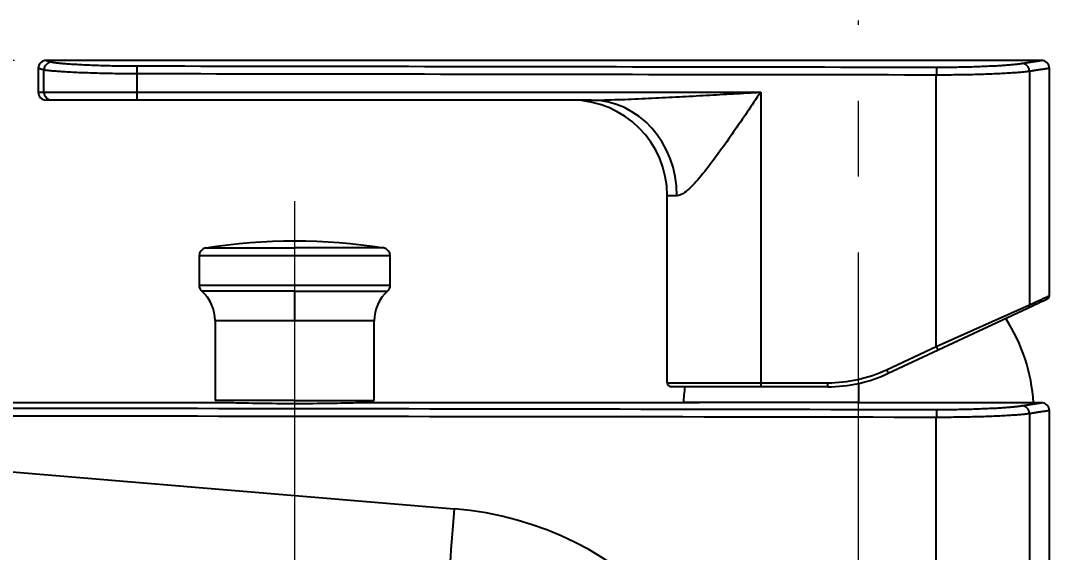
# Model space of a CAD drawing. Extents: x 0 to 1354, y 0 to 992.
# Drawn here: x 740.4 to 869.7, y 434.8 to 501.6 of the extents above; entities that cross this region are included whole.
import ezdxf

# ---------------------------------------------------------------- set-up
doc = ezdxf.new("R2010")
doc.units = 0
doc.header["$LTSCALE"] = 6
doc.header["$MEASUREMENT"] = 0
doc.header["$PDMODE"] = 3
doc.header["$PDSIZE"] = -10
doc.linetypes.add('CENTER2', pattern=[28.575, 19.05, -3.175, 3.175, -3.175])
doc.layers.get('0').update_dxf_attribs({"linetype": 'CONTINUOUS'})
doc.layers.get('DEFPOINTS').update_dxf_attribs({"linetype": 'CONTINUOUS'})
doc.layers.add('Cneter', color=1, linetype='CENTER2', lineweight=13)
doc.styles.add('Daelim Dimension', font='')
doc.styles.get('Daelim Dimension').set_extended_font_data('나눔고딕')
doc.dimstyles.new('DEFAULT', dxfattribs={"dimscale": 2, "dimtxt": 2, "dimasz": 2, "dimexe": 0, "dimexo": 2, "dimgap": 1, "dimtad": 1, "dimdec": 1, "dimzin": 9, "dimdsep": 46, "dimtxsty": 'Daelim Dimension', "dimcen": 0.5, "dimclrd": 252, "dimclre": 252, "dimclrt": 3, "dimadec": 1, "dimazin": 0, "dimtfac": 1, "dimtdec": 1, "dimtix": 1, "dimtmove": 0, "dimatfit": 3, "dimfxl": 1, "dimtolj": 1, "dimtzin": 1, "dimlwd": 9, "dimlwe": 9, "dimarcsym": 0})

# ---------------------------------------------------------------- blocks, each defined once
blk = doc.blocks.new('*D0')
at = {"color": 5, "lineweight": 9, "ltscale": 0.5, "transparency": 16777216}
for p, q in [((739.67, 496.61), (657.77, 496.61)), ((657.77, 492.61), (657.77, 339.62)), ((818.17, 335.62), (657.77, 335.62))]:
    blk.add_line(p, q, dxfattribs=at)
at = {"color": 5, "ltscale": 0.5, "transparency": 16777216}
for points in [[(657.1, 492.61), (658.44, 492.61), (657.77, 496.61)], [(657.1, 339.62), (658.44, 339.62), (657.77, 335.62)]]:
    blk.add_solid(points, dxfattribs=at)
at = {"layer": 'DEFPOINTS', "color": 0, "ltscale": 0.5, "transparency": 16777216}
for p in [(743.67, 496.61), (657.77, 335.62), (822.17, 335.62)]:
    blk.add_point(p, dxfattribs=at)
at = {"color": 7, "ltscale": 0.5, "transparency": 16777216, "insert": (650.33, 416.12), "char_height": 10, "attachment_point": 5, "rotation": 90, "style": 'Daelim Dimension'}
blk.add_mtext('\\A1;161', dxfattribs=at)

msp = doc.modelspace()

# ---------------------------------------------------------------- linework, layer by layer
for p, q in [((743.38, 492.62), (743.38, 495.41)), ((867.17, 495.24), (867.17, 465.9)), ((755.03, 494.92), (755.03, 492.62)), ((855.46, 460.67), (855.46, 494.77)), ((743.38, 492.62), (755.03, 492.62)), ((755.03, 492.62), (833.41, 492.62)), ((833.41, 492.62), (833.41, 456.12)), ((755.05, 491.62), (744.38, 491.62)), ((812.1, 491.62), (755.05, 491.62)), ((821.67, 456.12), (821.67, 479.62)), ((822.88, 479.62), (821.67, 479.62)), ((763.72, 473.05), (774.87, 473.05)), ((786.03, 473.05), (774.87, 473.05)), ((762.87, 472.06), (762.87, 468.38)), ((786.87, 472.06), (762.87, 472.06)), ((786.87, 468.38), (786.87, 472.06)), ((762.87, 468.38), (786.87, 468.38)), ((774.87, 467.64), (763.21, 467.64)), ((774.87, 467.64), (774.87, 463.91)), ((774.87, 467.64), (786.54, 467.64)), ((855.46, 460.67), (867.17, 465.9)), ((866.9, 465.45), (855.69, 460.22)), ((764.87, 463.91), (764.87, 453.91)), ((774.87, 463.91), (764.87, 463.91)), ((784.87, 463.91), (774.87, 463.91)), ((784.87, 453.91), (784.87, 463.91)), ((849.21, 457.76), (855.46, 460.67)), ((855.69, 460.22), (849.43, 457.3)), ((821.67, 456.12), (833.41, 456.12)), ((833.42, 455.62), (822.17, 455.62)), ((833.41, 456.12), (841.81, 456.12)), ((841.82, 455.62), (833.42, 455.62)), ((845.67, 456.03), (845.67, 453.62)), ((774.87, 453.91), (764.87, 453.91)), ((774.87, 453.91), (784.87, 453.91)), ((845.67, 453.62), (823.67, 453.62)), ((825.67, 453.62), (825.67, 453.61)), ((845.67, 453.62), (867.67, 453.62)), ((865.67, 453.61), (865.67, 453.62)), ((855.46, 336.12), (855.46, 451.77)), ((867.17, 452.24), (867.17, 336.12)), ((724.15, 446.18), (794.89, 440.3))]:
    msp.add_line(p, q)
for points in [[(868.63, 496.61), (743.67, 496.61)], [(743.67, 496.61), (743.67, 496.61), (743.67, 496.61), (743.67, 496.61), (743.67, 496.61), (743.67, 496.61), (743.68, 496.61), (743.68, 496.61), (743.68, 496.61), (743.69, 496.61), (743.7, 496.61), (743.7, 496.6), (743.71, 496.6), (743.71, 496.6), (743.72, 496.6), (743.73, 496.6), (743.74, 496.59), (743.75, 496.59), (743.76, 496.59), (743.77, 496.59), (743.78, 496.58), (743.79, 496.58), (743.8, 496.58), (743.82, 496.57), (743.83, 496.57), (743.84, 496.56), (743.86, 496.56), (743.87, 496.55), (743.89, 496.55), (743.91, 496.55), (743.92, 496.54), (743.94, 496.54), (743.96, 496.53), (743.98, 496.53), (743.99, 496.52), (744.01, 496.51), (744.03, 496.51), (744.06, 496.5), (744.08, 496.5), (744.1, 496.49), (744.12, 496.48), (744.14, 496.48), (744.17, 496.47), (744.19, 496.46), (744.22, 496.46), (744.24, 496.45), (744.27, 496.44), (744.29, 496.43), (744.32, 496.43), (744.35, 496.42), (744.38, 496.41)], [(744.38, 496.41), (744.42, 496.4), (744.47, 496.39), (744.53, 496.38), (744.6, 496.36), (744.68, 496.35), (744.77, 496.34), (744.86, 496.33), (744.96, 496.31), (745.07, 496.3), (745.2, 496.29), (745.32, 496.27), (745.46, 496.26), (745.61, 496.25), (745.76, 496.23), (745.92, 496.22), (746.09, 496.21), (746.26, 496.19), (746.44, 496.18), (746.63, 496.17), (746.83, 496.16), (747.03, 496.14), (747.24, 496.13), (747.46, 496.12), (747.68, 496.1), (747.91, 496.09), (748.15, 496.08), (748.39, 496.07), (748.64, 496.06), (748.89, 496.05), (749.14, 496.04), (749.41, 496.02), (749.67, 496.01), (749.94, 496.01), (750.22, 496), (750.5, 495.99), (750.79, 495.98), (751.08, 495.97), (751.37, 495.96), (751.66, 495.96), (751.96, 495.95), (752.26, 495.94), (752.56, 495.94), (752.87, 495.93), (753.17, 495.93), (753.48, 495.93), (753.79, 495.92), (754.1, 495.92), (754.42, 495.92), (754.74, 495.92), (755.05, 495.92)], [(855.49, 495.76), (855.77, 495.76), (856.06, 495.76), (856.34, 495.76), (856.62, 495.77), (856.9, 495.77), (857.18, 495.77), (857.46, 495.77), (857.74, 495.78), (858.02, 495.78), (858.29, 495.79), (858.57, 495.79), (858.84, 495.8), (859.11, 495.8), (859.38, 495.81), (859.65, 495.82), (859.91, 495.82), (860.17, 495.83), (860.43, 495.84), (860.68, 495.85), (860.93, 495.86), (861.18, 495.87), (861.42, 495.88), (861.66, 495.89), (861.9, 495.9), (862.13, 495.91), (862.36, 495.92), (862.59, 495.93), (862.81, 495.94), (863.02, 495.95), (863.23, 495.97), (863.43, 495.98), (863.63, 495.99), (863.82, 496), (864.01, 496.02), (864.19, 496.03), (864.37, 496.04), (864.54, 496.06), (864.71, 496.07), (864.87, 496.08), (865.03, 496.1), (865.17, 496.11), (865.32, 496.13), (865.45, 496.14), (865.58, 496.15), (865.7, 496.17), (865.82, 496.18), (865.93, 496.19), (866.03, 496.21), (866.13, 496.22), (866.21, 496.23)], [(866.21, 496.23), (866.31, 496.25), (866.4, 496.26), (866.49, 496.28), (866.58, 496.29), (866.67, 496.3), (866.76, 496.32), (866.84, 496.33), (866.93, 496.34), (867.01, 496.36), (867.08, 496.37), (867.16, 496.38), (867.24, 496.39), (867.31, 496.4), (867.38, 496.42), (867.45, 496.43), (867.52, 496.44), (867.59, 496.45), (867.65, 496.46), (867.71, 496.47), (867.77, 496.48), (867.83, 496.48), (867.89, 496.49), (867.94, 496.5), (867.99, 496.51), (868.04, 496.52), (868.09, 496.53), (868.14, 496.53), (868.18, 496.54), (868.23, 496.55), (868.27, 496.55), (868.3, 496.56), (868.34, 496.56), (868.38, 496.57), (868.41, 496.57), (868.44, 496.58), (868.47, 496.58), (868.5, 496.59), (868.52, 496.59), (868.54, 496.6), (868.57, 496.6), (868.59, 496.6), (868.6, 496.6), (868.62, 496.61), (868.63, 496.61), (868.64, 496.61), (868.65, 496.61), (868.66, 496.61), (868.66, 496.61), (868.67, 496.61), (868.67, 496.61)], [(742.67, 495.63), (742.67, 492.62)], [(743.38, 495.41), (743.36, 495.42), (743.33, 495.43), (743.3, 495.43), (743.27, 495.44), (743.25, 495.45), (743.22, 495.46), (743.2, 495.46), (743.17, 495.47), (743.15, 495.48), (743.13, 495.48), (743.1, 495.49), (743.08, 495.5), (743.06, 495.5), (743.04, 495.51), (743.02, 495.51), (743, 495.52), (742.98, 495.53), (742.96, 495.53), (742.94, 495.54), (742.93, 495.54), (742.91, 495.55), (742.89, 495.55), (742.88, 495.56), (742.86, 495.56), (742.85, 495.56), (742.83, 495.57), (742.82, 495.57), (742.81, 495.58), (742.79, 495.58), (742.78, 495.58), (742.77, 495.59), (742.76, 495.59), (742.75, 495.59), (742.74, 495.59), (742.73, 495.6), (742.72, 495.6), (742.72, 495.6), (742.71, 495.6), (742.7, 495.6), (742.7, 495.61), (742.69, 495.61), (742.69, 495.61), (742.68, 495.61), (742.68, 495.61), (742.67, 495.61), (742.67, 495.61), (742.67, 495.61), (742.67, 495.61), (742.67, 495.61), (742.67, 495.61)], [(755.03, 494.92), (754.69, 494.92), (754.34, 494.92), (754, 494.92), (753.66, 494.93), (753.32, 494.93), (752.98, 494.93), (752.65, 494.94), (752.32, 494.94), (751.99, 494.95), (751.66, 494.95), (751.34, 494.96), (751.02, 494.97), (750.7, 494.97), (750.38, 494.98), (750.07, 494.99), (749.76, 495), (749.46, 495.01), (749.17, 495.02), (748.88, 495.03), (748.59, 495.04), (748.31, 495.05), (748.04, 495.06), (747.77, 495.07), (747.51, 495.08), (747.25, 495.09), (747, 495.11), (746.75, 495.12), (746.51, 495.13), (746.28, 495.14), (746.06, 495.16), (745.85, 495.17), (745.64, 495.18), (745.44, 495.2), (745.25, 495.21), (745.07, 495.22), (744.9, 495.24), (744.73, 495.25), (744.57, 495.26), (744.42, 495.28), (744.28, 495.29), (744.15, 495.3), (744.03, 495.31), (743.91, 495.33), (743.81, 495.34), (743.72, 495.35), (743.63, 495.36), (743.55, 495.38), (743.49, 495.39), (743.43, 495.4), (743.38, 495.41)], [(755.05, 495.92), (757.06, 495.91), (759.07, 495.91), (761.08, 495.91), (763.09, 495.9), (765.1, 495.9), (767.1, 495.9), (769.11, 495.9), (771.12, 495.89), (773.13, 495.89), (775.14, 495.89), (777.15, 495.88), (779.16, 495.88), (781.17, 495.88), (783.17, 495.88), (785.18, 495.87), (787.19, 495.87), (789.2, 495.87), (791.21, 495.86), (793.22, 495.86), (795.23, 495.86), (797.23, 495.85), (799.24, 495.85), (801.25, 495.85), (803.26, 495.84), (805.27, 495.84), (807.28, 495.84), (809.29, 495.84), (811.29, 495.83), (813.3, 495.83), (815.31, 495.83), (817.32, 495.82), (819.33, 495.82), (821.34, 495.82), (823.35, 495.81), (825.36, 495.81), (827.36, 495.81), (829.37, 495.8), (831.38, 495.8), (833.39, 495.8), (835.4, 495.8), (837.41, 495.79), (839.42, 495.79), (841.42, 495.79), (843.43, 495.78), (845.44, 495.78), (847.45, 495.78), (849.46, 495.77), (851.47, 495.77), (853.48, 495.77), (855.49, 495.76)], [(867.17, 495.24), (867.07, 495.22), (866.97, 495.21), (866.85, 495.19), (866.73, 495.18), (866.61, 495.17), (866.47, 495.15), (866.33, 495.14), (866.19, 495.13), (866.03, 495.11), (865.87, 495.1), (865.7, 495.09), (865.52, 495.07), (865.34, 495.06), (865.15, 495.05), (864.96, 495.03), (864.76, 495.02), (864.56, 495.01), (864.35, 494.99), (864.13, 494.98), (863.91, 494.97), (863.68, 494.96), (863.44, 494.94), (863.2, 494.93), (862.96, 494.92), (862.71, 494.91), (862.45, 494.9), (862.2, 494.89), (861.94, 494.88), (861.67, 494.87), (861.4, 494.86), (861.13, 494.85), (860.85, 494.84), (860.57, 494.83), (860.29, 494.83), (860, 494.82), (859.71, 494.81), (859.42, 494.8), (859.12, 494.8), (858.82, 494.79), (858.52, 494.79), (858.22, 494.78), (857.92, 494.78), (857.62, 494.78), (857.31, 494.77), (857.01, 494.77), (856.7, 494.77), (856.39, 494.77), (856.08, 494.77), (855.77, 494.77), (855.46, 494.77)], [(869.67, 495.61), (869.67, 495.61), (869.66, 495.61), (869.66, 495.61), (869.65, 495.61), (869.64, 495.61), (869.63, 495.61), (869.62, 495.61), (869.6, 495.6), (869.58, 495.6), (869.56, 495.6), (869.54, 495.6), (869.52, 495.59), (869.49, 495.59), (869.47, 495.58), (869.44, 495.58), (869.41, 495.58), (869.37, 495.57), (869.34, 495.56), (869.3, 495.56), (869.26, 495.55), (869.22, 495.55), (869.17, 495.54), (869.13, 495.53), (869.08, 495.53), (869.03, 495.52), (868.98, 495.51), (868.93, 495.5), (868.87, 495.49), (868.81, 495.49), (868.75, 495.48), (868.69, 495.47), (868.63, 495.46), (868.57, 495.45), (868.5, 495.44), (868.43, 495.43), (868.36, 495.42), (868.29, 495.41), (868.21, 495.39), (868.13, 495.38), (868.06, 495.37), (867.97, 495.36), (867.89, 495.35), (867.81, 495.33), (867.72, 495.32), (867.63, 495.31), (867.54, 495.29), (867.45, 495.28), (867.36, 495.26), (867.26, 495.25), (867.17, 495.24)], [(869.67, 467.06), (869.67, 495.61)], [(855.46, 494.77), (853.45, 494.77), (851.45, 494.77), (849.44, 494.78), (847.43, 494.78), (845.42, 494.78), (843.41, 494.79), (841.4, 494.79), (839.39, 494.79), (837.39, 494.79), (835.38, 494.8), (833.37, 494.8), (831.36, 494.8), (829.35, 494.81), (827.34, 494.81), (825.33, 494.81), (823.33, 494.82), (821.32, 494.82), (819.31, 494.82), (817.3, 494.83), (815.29, 494.83), (813.28, 494.83), (811.27, 494.84), (809.26, 494.84), (807.26, 494.84), (805.25, 494.84), (803.24, 494.85), (801.23, 494.85), (799.22, 494.85), (797.21, 494.86), (795.2, 494.86), (793.2, 494.86), (791.19, 494.87), (789.18, 494.87), (787.17, 494.87), (785.16, 494.87), (783.15, 494.88), (781.14, 494.88), (779.13, 494.88), (777.13, 494.89), (775.12, 494.89), (773.11, 494.89), (771.1, 494.9), (769.09, 494.9), (767.08, 494.9), (765.07, 494.9), (763.07, 494.91), (761.06, 494.91), (759.05, 494.91), (757.04, 494.92), (755.03, 494.92)], [(742.67, 492.62), (742.67, 492.62), (742.67, 492.62), (742.67, 492.62), (742.67, 492.62), (742.67, 492.62), (742.68, 492.62), (742.68, 492.62), (742.69, 492.62), (742.69, 492.62), (742.7, 492.62), (742.7, 492.62), (742.71, 492.62), (742.72, 492.62), (742.72, 492.62), (742.73, 492.62), (742.74, 492.62), (742.75, 492.62), (742.76, 492.62), (742.77, 492.62), (742.78, 492.62), (742.79, 492.62), (742.81, 492.62), (742.82, 492.62), (742.83, 492.62), (742.85, 492.62), (742.86, 492.62), (742.88, 492.62), (742.89, 492.62), (742.91, 492.62), (742.92, 492.62), (742.94, 492.62), (742.96, 492.62), (742.98, 492.62), (743, 492.62), (743.02, 492.62), (743.04, 492.62), (743.06, 492.62), (743.08, 492.62), (743.1, 492.62), (743.13, 492.62), (743.15, 492.62), (743.17, 492.62), (743.2, 492.62), (743.22, 492.62), (743.25, 492.62), (743.27, 492.62), (743.3, 492.62), (743.33, 492.62), (743.36, 492.62), (743.38, 492.62)], [(812.1, 491.62), (812.52, 491.62), (812.95, 491.62), (813.37, 491.63), (813.79, 491.64), (814.22, 491.65), (814.64, 491.66), (815.07, 491.68), (815.49, 491.69), (815.92, 491.71), (816.34, 491.72), (816.77, 491.74), (817.19, 491.76), (817.62, 491.78), (818.05, 491.79), (818.47, 491.81), (818.9, 491.83), (819.32, 491.85), (819.75, 491.87), (820.18, 491.9), (820.6, 491.92), (821.03, 491.94), (821.46, 491.96), (821.88, 491.98), (822.31, 492), (822.73, 492.03), (823.16, 492.05), (823.59, 492.07), (824.01, 492.09), (824.44, 492.12), (824.87, 492.14), (825.29, 492.16), (825.72, 492.19), (826.15, 492.21), (826.57, 492.23), (827, 492.26), (827.43, 492.28), (827.86, 492.3), (828.28, 492.33), (828.71, 492.35), (829.14, 492.37), (829.56, 492.4), (829.99, 492.42), (830.42, 492.45), (830.84, 492.47), (831.27, 492.49), (831.7, 492.52), (832.12, 492.54), (832.55, 492.57), (832.98, 492.59), (833.41, 492.62)], [(833.41, 492.62), (833.19, 492.3), (832.98, 491.99), (832.76, 491.67), (832.55, 491.36), (832.34, 491.04), (832.13, 490.73), (831.91, 490.42), (831.7, 490.1), (831.49, 489.79), (831.27, 489.48), (831.06, 489.17), (830.85, 488.86), (830.63, 488.55), (830.42, 488.24), (830.21, 487.93), (829.99, 487.62), (829.78, 487.31), (829.57, 487.01), (829.35, 486.7), (829.14, 486.4), (828.93, 486.1), (828.72, 485.8), (828.5, 485.51), (828.29, 485.21), (828.08, 484.92), (827.87, 484.63), (827.65, 484.34), (827.44, 484.05), (827.22, 483.77), (827.01, 483.49), (826.8, 483.21), (826.58, 482.93), (826.37, 482.66), (826.15, 482.39), (825.94, 482.13), (825.73, 481.88), (825.51, 481.63), (825.3, 481.4), (825.09, 481.16), (824.88, 480.94), (824.67, 480.73), (824.46, 480.53), (824.24, 480.34), (824.04, 480.16), (823.83, 480.01), (823.63, 479.87), (823.43, 479.76), (823.24, 479.68), (823.06, 479.63), (822.88, 479.62)], [(744.38, 491.62), (744.35, 491.62), (744.32, 491.62), (744.29, 491.62), (744.27, 491.62), (744.24, 491.62), (744.22, 491.62), (744.19, 491.62), (744.17, 491.62), (744.15, 491.62), (744.12, 491.62), (744.1, 491.62), (744.08, 491.62), (744.06, 491.62), (744.04, 491.62), (744.02, 491.62), (744, 491.62), (743.98, 491.62), (743.96, 491.62), (743.94, 491.62), (743.92, 491.62), (743.91, 491.62), (743.89, 491.62), (743.88, 491.62), (743.86, 491.62), (743.85, 491.62), (743.83, 491.62), (743.82, 491.62), (743.81, 491.62), (743.79, 491.62), (743.78, 491.62), (743.77, 491.62), (743.76, 491.62), (743.75, 491.62), (743.74, 491.62), (743.73, 491.62), (743.72, 491.62), (743.72, 491.62), (743.71, 491.62), (743.7, 491.62), (743.7, 491.62), (743.69, 491.62), (743.69, 491.62), (743.68, 491.62), (743.68, 491.62), (743.67, 491.62), (743.67, 491.62), (743.67, 491.62), (743.67, 491.62), (743.67, 491.62), (743.67, 491.62)], [(869.38, 466.6), (869.38, 466.6), (869.37, 466.6), (869.37, 466.6), (869.36, 466.6), (869.35, 466.59), (869.34, 466.59), (869.33, 466.58), (869.31, 466.57), (869.29, 466.57), (869.28, 466.56), (869.25, 466.55), (869.23, 466.54), (869.2, 466.52), (869.18, 466.51), (869.15, 466.5), (869.11, 466.48), (869.08, 466.47), (869.04, 466.45), (869.01, 466.43), (868.97, 466.41), (868.93, 466.39), (868.88, 466.37), (868.84, 466.35), (868.79, 466.33), (868.74, 466.31), (868.69, 466.28), (868.64, 466.26), (868.58, 466.23), (868.52, 466.21), (868.46, 466.18), (868.4, 466.15), (868.34, 466.12), (868.28, 466.09), (868.21, 466.06), (868.14, 466.03), (868.07, 466), (868, 465.96), (867.93, 465.93), (867.85, 465.89), (867.77, 465.86), (867.69, 465.82), (867.61, 465.78), (867.53, 465.74), (867.45, 465.7), (867.36, 465.66), (867.27, 465.62), (867.18, 465.58), (867.09, 465.54), (867, 465.49), (866.9, 465.45)], [(867.17, 465.9), (867.26, 465.95), (867.36, 465.99), (867.45, 466.03), (867.54, 466.08), (867.63, 466.12), (867.72, 466.16), (867.8, 466.2), (867.89, 466.24), (867.97, 466.27), (868.05, 466.31), (868.12, 466.35), (868.2, 466.38), (868.28, 466.42), (868.35, 466.45), (868.42, 466.48), (868.49, 466.51), (868.55, 466.54), (868.62, 466.57), (868.68, 466.6), (868.74, 466.63), (868.8, 466.66), (868.86, 466.69), (868.92, 466.71), (868.97, 466.74), (869.02, 466.76), (869.07, 466.78), (869.12, 466.81), (869.17, 466.83), (869.21, 466.85), (869.25, 466.87), (869.29, 466.88), (869.33, 466.9), (869.37, 466.92), (869.4, 466.93), (869.43, 466.95), (869.46, 466.96), (869.49, 466.98), (869.52, 466.99), (869.54, 467), (869.56, 467.01), (869.58, 467.02), (869.6, 467.03), (869.62, 467.03), (869.63, 467.04), (869.64, 467.05), (869.65, 467.05), (869.66, 467.05), (869.66, 467.06), (869.67, 467.06), (869.67, 467.06)], [(765.82, 453.61), (711.17, 453.61)], [(783.96, 453.61), (783.94, 453.61), (783.88, 453.61), (783.8, 453.61), (783.67, 453.61), (783.51, 453.6), (783.32, 453.6), (783.1, 453.59), (782.84, 453.58), (782.55, 453.58), (782.23, 453.57), (781.88, 453.56), (781.5, 453.55), (781.1, 453.55), (780.67, 453.54), (780.22, 453.53), (779.75, 453.52), (779.26, 453.52), (778.76, 453.51), (778.24, 453.5), (777.7, 453.5), (777.15, 453.49), (776.59, 453.49), (776.03, 453.49), (775.47, 453.49), (774.9, 453.49), (774.33, 453.49), (773.76, 453.49), (773.2, 453.49), (772.65, 453.49), (772.1, 453.5), (771.56, 453.5), (771.03, 453.51), (770.53, 453.52), (770.04, 453.52), (769.57, 453.53), (769.12, 453.54), (768.69, 453.55), (768.29, 453.55), (767.91, 453.56), (767.56, 453.57), (767.24, 453.58), (766.95, 453.58), (766.69, 453.59), (766.46, 453.6), (766.27, 453.6), (766.11, 453.61), (765.99, 453.61), (765.9, 453.61), (765.84, 453.61), (765.82, 453.61)], [(825.67, 453.61), (783.93, 453.61)], [(868.63, 453.61), (865.67, 453.61)], [(866.21, 453.23), (866.31, 453.25), (866.4, 453.26), (866.49, 453.28), (866.58, 453.29), (866.67, 453.3), (866.76, 453.32), (866.84, 453.33), (866.93, 453.34), (867.01, 453.36), (867.08, 453.37), (867.16, 453.38), (867.24, 453.39), (867.31, 453.4), (867.38, 453.42), (867.45, 453.43), (867.52, 453.44), (867.59, 453.45), (867.65, 453.46), (867.71, 453.47), (867.77, 453.48), (867.83, 453.48), (867.89, 453.49), (867.94, 453.5), (867.99, 453.51), (868.04, 453.52), (868.09, 453.53), (868.14, 453.53), (868.18, 453.54), (868.23, 453.55), (868.27, 453.55), (868.3, 453.56), (868.34, 453.56), (868.38, 453.57), (868.41, 453.57), (868.44, 453.58), (868.47, 453.58), (868.5, 453.59), (868.52, 453.59), (868.54, 453.6), (868.57, 453.6), (868.59, 453.6), (868.6, 453.6), (868.62, 453.61), (868.63, 453.61), (868.64, 453.61), (868.65, 453.61), (868.66, 453.61), (868.66, 453.61), (868.67, 453.61), (868.67, 453.61)], [(738.8, 452.94), (741.45, 452.94), (744.1, 452.93), (746.76, 452.93), (749.41, 452.92), (752.06, 452.92), (754.71, 452.92), (757.36, 452.91), (760.02, 452.91), (762.67, 452.91), (765.32, 452.9), (767.97, 452.9), (770.62, 452.89), (773.28, 452.89), (775.93, 452.89), (778.58, 452.88), (781.23, 452.88), (783.88, 452.87), (786.54, 452.87), (789.19, 452.87), (791.84, 452.86), (794.49, 452.86), (797.14, 452.85), (799.79, 452.85), (802.45, 452.85), (805.1, 452.84), (807.75, 452.84), (810.4, 452.83), (813.05, 452.83), (815.71, 452.83), (818.36, 452.82), (821.01, 452.82), (823.66, 452.81), (826.31, 452.81), (828.97, 452.81), (831.62, 452.8), (834.27, 452.8), (836.92, 452.79), (839.57, 452.79), (842.23, 452.78), (844.88, 452.78), (847.53, 452.78), (850.18, 452.77), (852.83, 452.77), (855.49, 452.76)], [(855.49, 452.76), (855.77, 452.76), (856.06, 452.76), (856.34, 452.76), (856.62, 452.77), (856.91, 452.77), (857.19, 452.77), (857.47, 452.77), (857.75, 452.78), (858.03, 452.78), (858.3, 452.79), (858.58, 452.79), (858.85, 452.8), (859.13, 452.8), (859.39, 452.81), (859.66, 452.82), (859.92, 452.82), (860.18, 452.83), (860.44, 452.84), (860.69, 452.85), (860.94, 452.86), (861.19, 452.87), (861.43, 452.88), (861.67, 452.89), (861.91, 452.9), (862.14, 452.91), (862.37, 452.92), (862.59, 452.93), (862.81, 452.94), (863.03, 452.95), (863.23, 452.97), (863.44, 452.98), (863.64, 452.99), (863.83, 453), (864.02, 453.02), (864.2, 453.03), (864.38, 453.04), (864.55, 453.06), (864.72, 453.07), (864.88, 453.08), (865.03, 453.1), (865.18, 453.11), (865.32, 453.13), (865.45, 453.14), (865.58, 453.15), (865.7, 453.17), (865.82, 453.18), (865.93, 453.19), (866.03, 453.21), (866.13, 453.22), (866.21, 453.23)], [(869.67, 452.61), (869.67, 452.61), (869.66, 452.61), (869.66, 452.61), (869.65, 452.61), (869.64, 452.61), (869.63, 452.61), (869.62, 452.61), (869.6, 452.6), (869.58, 452.6), (869.56, 452.6), (869.54, 452.6), (869.52, 452.59), (869.49, 452.59), (869.47, 452.58), (869.44, 452.58), (869.41, 452.58), (869.37, 452.57), (869.34, 452.56), (869.3, 452.56), (869.26, 452.55), (869.22, 452.55), (869.17, 452.54), (869.13, 452.53), (869.08, 452.53), (869.03, 452.52), (868.98, 452.51), (868.93, 452.5), (868.87, 452.49), (868.81, 452.49), (868.75, 452.48), (868.69, 452.47), (868.63, 452.46), (868.57, 452.45), (868.5, 452.44), (868.43, 452.43), (868.36, 452.42), (868.29, 452.41), (868.21, 452.39), (868.13, 452.38), (868.06, 452.37), (867.97, 452.36), (867.89, 452.35), (867.81, 452.33), (867.72, 452.32), (867.63, 452.31), (867.54, 452.29), (867.45, 452.28), (867.36, 452.26), (867.26, 452.25), (867.17, 452.24)], [(869.67, 390.01), (869.67, 452.61)], [(855.46, 451.77), (852.81, 451.77), (850.16, 451.77), (847.51, 451.78), (844.86, 451.78), (842.2, 451.79), (839.55, 451.79), (836.9, 451.8), (834.25, 451.8), (831.6, 451.8), (828.94, 451.81), (826.29, 451.81), (823.64, 451.82), (820.99, 451.82), (818.34, 451.82), (815.68, 451.83), (813.03, 451.83), (810.38, 451.84), (807.73, 451.84), (805.08, 451.84), (802.43, 451.85), (799.77, 451.85), (797.12, 451.86), (794.47, 451.86), (791.82, 451.86), (789.17, 451.87), (786.51, 451.87), (783.86, 451.88), (781.21, 451.88), (778.56, 451.88), (775.91, 451.89), (773.25, 451.89), (770.6, 451.9), (767.95, 451.9), (765.3, 451.9), (762.65, 451.91), (759.99, 451.91), (757.34, 451.92), (754.69, 451.92), (752.04, 451.92), (749.39, 451.93), (746.73, 451.93), (744.08, 451.93), (741.43, 451.94), (738.78, 451.94)], [(867.17, 452.24), (867.07, 452.22), (866.97, 452.21), (866.85, 452.19), (866.74, 452.18), (866.61, 452.17), (866.48, 452.15), (866.34, 452.14), (866.19, 452.13), (866.04, 452.11), (865.88, 452.1), (865.71, 452.09), (865.53, 452.07), (865.35, 452.06), (865.16, 452.05), (864.97, 452.03), (864.77, 452.02), (864.56, 452.01), (864.35, 451.99), (864.13, 451.98), (863.91, 451.97), (863.68, 451.96), (863.45, 451.94), (863.21, 451.93), (862.97, 451.92), (862.72, 451.91), (862.47, 451.9), (862.21, 451.89), (861.94, 451.88), (861.68, 451.87), (861.41, 451.86), (861.14, 451.85), (860.86, 451.84), (860.58, 451.83), (860.3, 451.83), (860.01, 451.82), (859.72, 451.81), (859.43, 451.8), (859.13, 451.8), (858.84, 451.79), (858.53, 451.79), (858.23, 451.78), (857.93, 451.78), (857.62, 451.78), (857.32, 451.77), (857.01, 451.77), (856.7, 451.77), (856.39, 451.77), (856.09, 451.77), (855.77, 451.77), (855.46, 451.77)]]:
    msp.add_lwpolyline(points)
for centre, radius, start, end in [((743.67, 495.61), 1, 89.8434, 180.0592), ((743.67, 492.62), 1, 180.1194, 270), ((809.67, 479.62), 12, 0, 90), ((763.87, 472.06), 1, 98.8499, 180), ((774.87, 401.41), 72.5, 81.1501, 98.8499), ((785.87, 472.06), 1, 0, 81.1501), ((763.87, 468.38), 1, 180, 228.1897), ((785.87, 468.38), 1, 311.8103, 0), ((759.87, 463.91), 5, 0, 48.1897), ((789.87, 463.91), 5, 131.8103, 180), ((845.67, 452.25), 22.04, 3.5395, 32.7825), ((841.81, 473.62), 17.5, 270, 295), ((841.82, 473.62), 18, 270, 295), ((822.17, 456.12), 0.5, 180, 270), ((845.67, 452.25), 22.04, 171.2294, 176.4605), ((791.41, 398.44), 42, 0, 85.2474)]:
    msp.add_arc(centre, radius, start, end)
at = {"extrusion": (-1.14767e-05, -5.35167e-06, 1)}
msp.add_arc((869.17, 467.06, 0), 0.5, 295, 359.7373, dxfattribs=at)
for centre, major_axis, ratio, start_param, end_param in [((744.38, 495.41), (0.277, 0.961), 0.991704, 0.282583, 1.848949), ((866.21, 495.24), (0.153, -0.988), 0.952561, 1.424342, 2.980434), ((868.67, 495.61), (-0.153, 0.988), 1, 4.552667, 6.163108), ((755.05, 494.92), (0.001, 1), 0.021754, 0.066132, 1.570828), ((855.49, 494.77), (0.002, 1), 0.021754, 0.072982, 1.570831), ((744.38, 492.62), (0, 1), 0.992332, 1.570796, 3.141593), ((755.05, 492.62), (0, 1), 0.021754, 1.570796, 3.141593), ((812.1, 479.62), (0, 12), 0.898541, 4.712389, 6.283185), ((866.69, 465.9), (0.211, -0.453), 0.944334, 0, 1.155996), ((855.47, 460.67), (0.211, -0.453), 0.019717, 4.703195, 6.283185), ((849.22, 457.76), (0.211, -0.453), 0.019717, 4.703195, 6.283185), ((833.42, 456.12), (0, 0.5), 0.021754, 1.570796, 3.141593), ((841.82, 456.12), (0, -0.5), 0.021754, 4.712389, 6.283185), ((868.67, 452.61), (-0.153, 0.988), 1, 4.552629, 6.16307), ((855.49, 451.77), (0.002, 1), 0.021754, 0.072982, 1.570831), ((866.21, 452.24), (0.153, -0.988), 0.952561, 1.424342, 2.980434), ((795.15, 440.3), (-0.99, -11.96), 0.021679, 4.714191, 6.118337)]:
    msp.add_ellipse(centre, major_axis=major_axis, ratio=ratio, start_param=start_param, end_param=end_param)
at = {"layer": 'Cneter', "lineweight": 5, "ltscale": 0.5}
for p, q in [((845.67, 329.62), (845.67, 501.61)), ((774.87, 478.91), (774.87, 374.99))]:
    msp.add_line(p, q, dxfattribs=at)

# ---------------------------------------------------------------- dimensions: what is measured, and where the dimension line sits
at = {"color": 5, "ltscale": 0.5}
dim = msp.add_linear_dim(base=(657.77, 335.62), p1=(743.67, 496.61), p2=(822.17, 335.62), angle=90, dimstyle='DEFAULT', override={"dimtxt": 5, "dimdec": 0, "dimclrd": 5, "dimclre": 5, "dimclrt": 7}, dxfattribs=at)
dim.commit()
dim.dimension.update_dxf_attribs({"geometry": '*D0', "text_midpoint": (657.77, 416.12), "dimtype": 160})

doc.saveas('drawing.dxf')
